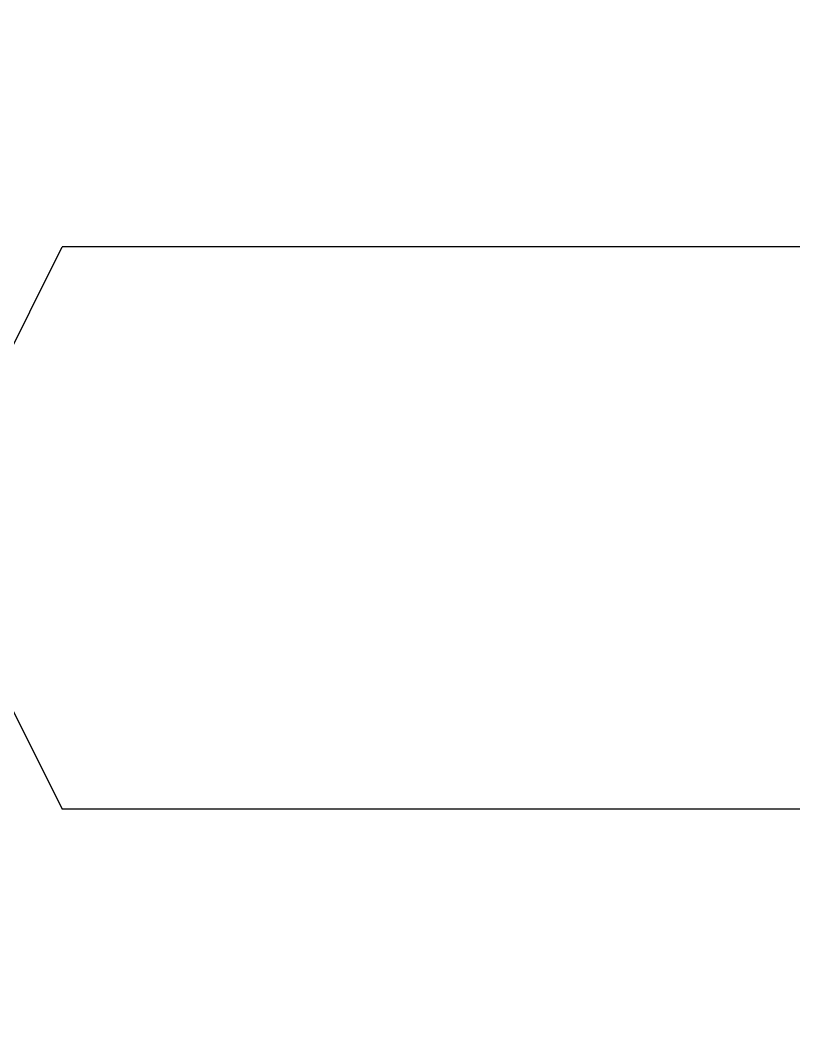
# Model space of a CAD drawing. Header units: inches. Extents: x -271009 to 5700, y -37000 to 38138.
# Drawn here: x -147528 to -146132, y -7239 to -5427 of the extents above; entities that cross this region are included whole.
import ezdxf

# ---------------------------------------------------------------- set-up
doc = ezdxf.new("R2010")
doc.units = ezdxf.units.IN
doc.header["$MEASUREMENT"] = 0

msp = doc.modelspace()

# ---------------------------------------------------------------- linework, layer by layer
for p, q in [((-147604.1, -6140.7), (-147451.8, -5836.3)), ((-144495.5, -5836.3), (-147451.8, -5836.3)), ((-147604.1, -6546.7), (-147451.8, -6851.2)), ((-144495.5, -6851.2), (-147451.8, -6851.2))]:
    msp.add_line(p, q)
msp.add_lwpolyline([(-137000, 35000, 6), (-113000, 35000)], format="xyb", close=True)

doc.saveas('drawing.dxf')
